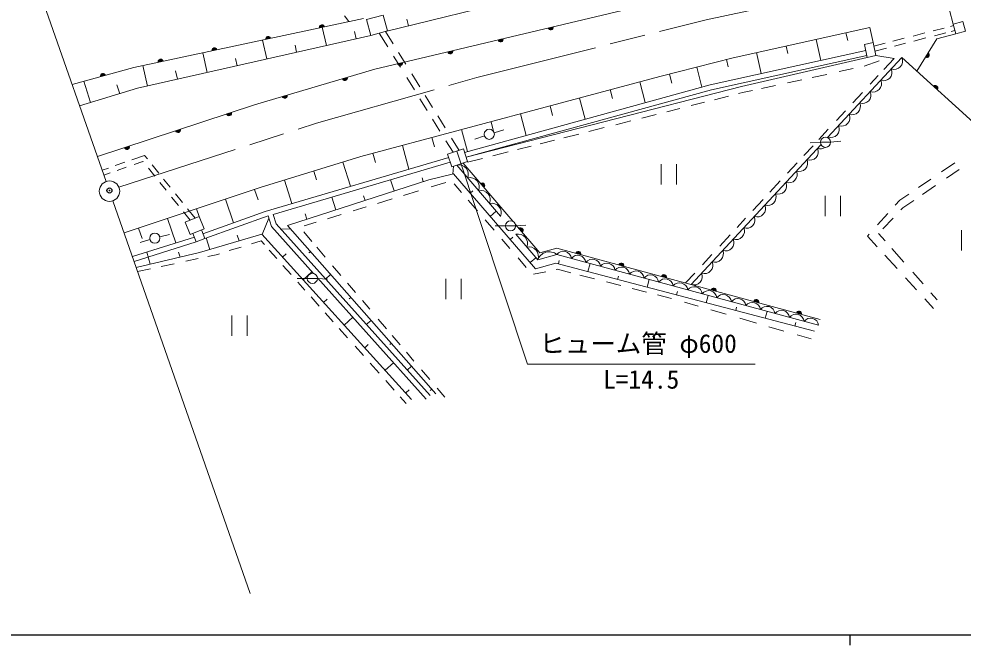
# Model space of a CAD drawing. Units: millimetres, scale not verified. Extents: x 40000 to 680000, y 20000 to 380000.
# Drawn here: x 86423 to 179118, y 204000 to 265456 of the extents above; entities that cross this region are included whole.
import ezdxf
from ezdxf.enums import TextEntityAlignment as Align

# ---------------------------------------------------------------- set-up
doc = ezdxf.new("R2010")
doc.units = ezdxf.units.MM
doc.header["$LTSCALE"] = 1000
doc.header["$PDMODE"] = 32
doc.header["$PDSIZE"] = 500
doc.linetypes.add('CHAIN', pattern=[18.5, 12, -1.5, 3.5, -1.5])
for name, color, linetype, lineweight in [('M-BGD', 7, 'Continuous', 13), ('M-BMK', 2, 'CHAIN', 13), ('M-BMK-SRVR', 3, 'Continuous', 13), ('M-STR-STR3', 7, 'Continuous', 13), ('M-TTL-BAND', 7, 'Continuous', 25)]:
    doc.layers.add(name, color=color, linetype=linetype, lineweight=lineweight)
doc.layers.add('M-OTRS', color=6, linetype='Continuous')
doc.styles.add('ＭＳ ゴシック', font='')
doc.styles.get('ＭＳ ゴシック').set_extended_font_data('MS Gothic')

msp = doc.modelspace()

# ---------------------------------------------------------------- linework, layer by layer
at = {"layer": 'M-BGD'}
for p, q in [((122400, 264231), (168917, 275597)), ((170685, 272238), (121378, 260526)), ((178137, 264952), (177770, 266318)), ((97711, 260688), (120266, 265496)), ((118387, 265754), (118806, 265185)), ((120542, 265380), (122178, 265829)), ((120966, 263838), (120542, 265380)), ((122178, 265829), (122601, 264287)), ((124501, 265416), (124656, 264782)), ((178137, 264952), (179094, 265209)), ((179094, 265209), (179353, 264243)), ((116211, 264631), (116615, 262850)), ((119381, 264215), (119540, 263514)), ((122601, 264287), (120966, 263838)), ((122400, 264231), (123166, 262995)), ((156535, 261643), (169967, 264605)), ((170279, 263126), (169967, 264605)), ((176189, 264285), (177253, 264560)), ((177866, 264718), (178178, 264798)), ((177957, 264225), (178308, 264315)), ((178396, 263986), (178137, 264952)), ((179353, 264243), (178396, 263986)), ((120966, 263838), (98071, 258642)), ((110342, 263380), (110764, 261522)), ((121797, 264066), (122633, 262716)), ((165145, 261378), (164690, 263441)), ((167785, 263336), (167620, 264087)), ((172219, 263261), (173329, 263548)), ((174206, 263774), (175362, 264072)), ((174273, 263275), (175464, 263582)), ((174563, 260334), (176539, 263488)), ((176294, 263796), (177438, 264091)), ((178396, 263986), (176539, 263488)), ((113530, 262887), (113689, 262186)), ((154299, 258995), (169554, 262346)), ((161926, 262044), (161760, 262795)), ((169427, 262946), (170279, 263126)), ((169696, 261674), (169427, 262946)), ((170279, 263126), (170548, 261854)), ((170353, 262780), (171467, 263067)), ((170456, 262290), (171597, 262585)), ((172397, 262791), (173457, 263064)), ((104473, 262129), (104912, 260194)), ((107679, 261559), (107838, 260858)), ((123198, 261803), (123879, 260704)), ((123685, 262158), (124401, 261001)), ((149356, 259786), (156535, 261643)), ((154419, 258509), (169657, 261857)), ((156068, 260742), (155879, 261473)), ((157368, 258825), (169696, 261674)), ((159285, 260090), (158831, 262149)), ((173104, 261656), (165807, 253803)), ((170548, 261854), (169696, 261674)), ((170548, 261854), (172346, 261575)), ((172346, 261575), (171336, 260487)), ((173104, 261656), (181857, 253724)), ((91655, 259028), (97711, 260688)), ((98605, 260878), (99061, 258867)), ((121378, 260526), (109568, 257032)), ((153480, 258769), (152975, 260722)), ((166956, 260277), (168325, 260574)), ((169411, 260809), (170889, 261347)), ((101796, 260372), (101987, 259530)), ((119978, 251947), (149356, 259786)), ((124495, 259710), (125246, 258498)), ((124983, 260061), (125773, 258786)), ((150523, 259132), (150291, 260028)), ((164297, 259701), (165728, 260011)), ((170792, 259902), (169995, 259045)), ((98071, 258642), (92388, 256932)), ((92813, 259346), (93444, 257250)), ((96051, 258998), (96317, 258114)), ((130176, 252353), (154299, 258995)), ((130330, 251877), (157368, 258825)), ((147914, 257237), (147386, 259277)), ((159311, 258621), (160697, 258921)), ((161863, 259174), (163269, 259479)), ((126300, 257935), (127019, 256774)), ((130330, 251877), (154419, 258509)), ((144714, 257629), (144482, 258526)), ((154705, 257518), (156072, 257863)), ((157080, 258118), (157631, 258257)), ((157631, 258257), (158440, 258432)), ((169238, 258230), (168293, 257213)), ((109568, 257032), (94133, 251938)), ((125799, 257605), (126499, 256474)), ((138814, 255988), (138569, 256908)), ((142019, 255614), (141467, 257681)), ((152432, 256944), (153739, 257274)), ((127541, 255932), (128271, 254752)), ((136234, 254021), (135670, 256134)), ((147572, 255716), (148969, 256069)), ((150026, 256336), (151307, 256660)), ((167560, 256424), (166676, 255473)), ((127037, 255605), (127762, 254435)), ((133031, 254389), (132771, 255361)), ((145022, 255072), (146488, 255443)), ((130449, 252429), (129873, 254587)), ((133085, 254283), (134035, 254573)), ((139911, 253781), (141383, 254153)), ((142391, 254408), (143876, 254783)), ((165882, 254618), (164959, 253626)), ((127220, 252894), (126974, 253814)), ((128339, 253504), (129046, 252363)), ((128886, 253760), (129634, 252552)), ((132135, 253973), (131185, 253663)), ((137583, 253193), (139001, 253552)), ((165164, 253112), (152412, 239390)), ((165105, 253323), (164105, 253283)), ((165106, 253345), (166106, 253345)), ((166105, 253373), (167105, 253443)), ((121423, 251347), (121177, 252267)), ((124697, 250711), (124076, 253040)), ((128510, 252190), (130067, 252692)), ((128910, 250953), (128510, 252190)), ((130067, 252692), (130466, 251455)), ((132946, 252022), (134470, 252407)), ((135373, 252635), (136701, 252971)), ((164390, 253013), (163491, 252046)), ((95883, 251054), (96826, 251382)), ((97499, 251617), (98761, 252057)), ((97742, 251172), (98593, 251469)), ((98593, 251469), (98632, 251421)), ((98761, 252057), (99042, 251709)), ((110117, 248894), (119978, 251947)), ((110602, 246566), (128616, 251864)), ((111371, 246271), (128769, 251388)), ((118972, 249028), (118235, 251407)), ((130466, 251455), (128910, 250953)), ((130024, 251312), (134915, 245595)), ((130454, 251393), (131925, 251764)), ((162828, 251333), (161893, 250327)), ((177005, 250441), (178303, 251320)), ((94599, 250606), (95211, 250819)), ((94764, 250134), (95396, 250354)), ((96058, 250585), (96956, 250898)), ((99135, 250797), (99765, 250015)), ((99514, 251123), (100177, 250300)), ((115636, 249658), (115369, 250520)), ((129093, 251012), (129029, 250229)), ((129405, 251113), (133711, 246079)), ((133711, 246079), (129405, 251113)), ((149468, 249187), (149468, 251187)), ((150968, 251187), (150968, 249187)), ((177480, 249832), (178723, 250682)), ((100267, 249392), (100871, 248642)), ((100633, 249735), (101285, 248926)), ((113215, 247334), (112504, 249633)), ((112777, 245172), (126682, 249675)), ((122905, 249663), (123260, 248567)), ((126000, 249845), (126114, 249492)), ((126682, 249675), (129097, 250245)), ((126897, 248959), (128350, 249404)), ((129097, 250245), (137136, 240943)), ((161172, 249551), (160149, 248450)), ((174749, 248915), (175943, 249723)), ((96747, 244462), (110117, 248894)), ((109901, 247688), (109562, 248710)), ((124187, 248128), (125655, 248578)), ((129150, 249254), (129865, 248427)), ((131000, 248569), (130740, 248344)), ((175138, 248231), (176420, 249107)), ((101417, 247965), (102078, 247145)), ((101789, 248300), (102481, 247442)), ((107484, 245445), (106715, 247766)), ((117147, 247970), (117552, 246718)), ((120262, 248088), (120406, 247643)), ((121624, 247343), (123062, 247783)), ((130515, 247674), (131429, 246617)), ((159492, 247743), (158475, 246648)), ((165571, 246083), (165571, 248083)), ((167071, 248083), (167071, 246083)), ((172464, 247182), (172892, 247658)), ((172892, 247658), (173790, 248266)), ((173203, 246908), (174277, 247643)), ((102976, 246828), (103729, 245894)), ((104122, 246052), (103867, 246822)), ((119242, 246612), (120524, 247005)), ((133284, 246578), (132702, 246074)), ((173015, 246711), (173203, 246908)), ((101820, 243462), (101019, 245878)), ((102583, 246518), (103243, 245699)), ((102741, 245498), (104136, 246058)), ((104136, 246058), (104620, 244851)), ((104491, 244369), (110602, 246566)), ((104677, 243904), (110889, 246137)), ((110961, 245904), (110292, 244297)), ((110889, 246137), (111221, 245074)), ((111371, 246271), (111666, 245327)), ((114531, 246312), (114698, 245794)), ((116711, 245837), (118048, 246246)), ((132190, 245737), (133080, 244707)), ((157765, 245884), (156923, 244978)), ((170719, 245237), (171722, 246354)), ((171238, 244847), (172256, 245914)), ((98510, 243912), (98172, 244934)), ((103226, 244291), (102741, 245498)), ((104620, 244851), (103226, 244291)), ((104342, 244740), (104677, 243904)), ((111221, 245074), (115349, 240475)), ((111666, 245327), (126790, 228480)), ((112109, 244833), (113052, 244860)), ((112777, 245172), (127360, 228646)), ((114414, 245132), (115612, 245500)), ((134195, 245143), (133195, 245153)), ((134196, 245146), (135196, 245146)), ((135173, 245293), (137566, 242496)), ((135195, 245163), (136195, 245213)), ((178957, 242737), (178957, 244737)), ((103652, 244033), (97561, 242132)), ((99285, 243803), (98325, 243513)), ((100255, 244053), (101225, 244283)), ((103839, 243568), (103504, 244403)), ((104677, 243904), (103839, 243568)), ((104163, 242532), (110275, 244316)), ((104821, 243956), (105153, 242821)), ((107865, 244234), (108032, 243662)), ((110275, 244316), (124982, 228105)), ((114388, 244548), (115178, 243623)), ((133820, 243851), (134621, 242924)), ((134924, 244030), (134663, 243805)), ((137358, 241816), (135216, 244320)), ((135216, 244320), (137358, 241816)), ((156257, 244262), (155229, 243156)), ((169721, 244125), (169908, 244333)), ((169721, 244125), (170686, 243075)), ((170821, 244408), (171458, 243685)), ((103839, 243568), (97726, 241660)), ((107075, 242711), (108234, 243066)), ((109248, 243377), (110193, 243667)), ((110193, 243667), (110519, 243303)), ((115663, 243056), (116507, 242068)), ((137566, 242496), (139229, 242954)), ((139229, 242954), (165089, 235963)), ((172119, 242934), (173313, 241578)), ((97941, 241045), (104163, 242532)), ((98974, 242573), (99324, 241375)), ((102106, 242552), (102246, 242073)), ((104977, 242142), (105786, 242315)), ((105786, 242315), (106107, 242414)), ((111007, 242757), (111736, 241942)), ((112648, 242384), (112308, 242075)), ((114893, 242483), (115037, 242610)), ((135424, 241995), (136238, 241053)), ((137185, 242019), (136625, 241535)), ((137358, 241816), (139231, 242332)), ((139231, 242332), (137358, 241816)), ((139231, 242332), (164932, 235384)), ((164932, 235384), (139231, 242332)), ((154460, 242328), (153525, 241323)), ((171439, 242255), (172636, 240952)), ((100386, 241158), (101658, 241431)), ((102799, 241675), (104008, 241934)), ((112347, 241258), (113140, 240371)), ((117225, 241227), (118028, 240288)), ((137136, 240943), (139137, 241481)), ((139137, 241481), (164535, 234806)), ((139477, 241746), (139389, 241414)), ((142500, 241448), (142291, 240652)), ((98075, 240663), (99337, 240933)), ((115197, 240645), (114324, 239853)), ((116521, 239919), (117022, 240361)), ((136945, 240392), (138153, 240644)), ((139157, 240854), (139299, 240884)), ((139299, 240884), (140620, 240546)), ((141503, 240320), (142925, 239956)), ((145280, 240221), (145192, 239889)), ((152769, 240509), (151866, 239538)), ((174166, 240610), (175195, 239441)), ((114735, 239993), (113735, 239983)), ((113799, 239634), (114505, 238844)), ((114733, 239989), (115733, 239989)), ((115729, 240052), (126418, 228146)), ((115735, 239973), (116735, 239923)), ((118687, 239516), (119454, 238618)), ((128331, 237958), (128331, 239958)), ((129831, 239958), (129831, 237958)), ((144113, 239651), (145525, 239290)), ((148292, 239882), (148094, 239127)), ((173468, 240048), (174551, 238868)), ((146634, 239006), (148023, 238651)), ((149108, 238373), (150478, 238022)), ((151082, 238696), (150995, 238364)), ((154084, 238316), (153897, 237601)), ((175964, 238568), (176556, 237896)), ((115103, 238176), (115908, 237275)), ((116680, 237940), (116340, 237631)), ((118863, 237985), (119007, 238112)), ((120140, 237815), (120869, 236961)), ((151755, 237658), (153119, 237262)), ((175366, 237981), (176221, 237050)), ((116500, 236613), (117280, 235740)), ((154339, 236908), (155844, 236472)), ((156885, 237171), (156798, 236839)), ((159877, 236751), (159700, 236076)), ((107320, 234346), (107320, 236346)), ((108820, 236346), (108820, 234346)), ((119205, 236180), (118355, 235409)), ((120529, 235454), (120992, 235862)), ((121710, 235977), (122504, 235048)), ((157206, 236077), (158827, 235607)), ((162688, 235646), (162601, 235314)), ((117867, 235083), (118693, 234159)), ((160058, 235250), (161529, 234823)), ((122833, 233486), (122977, 233613)), ((123064, 234393), (123844, 233479)), ((162815, 234450), (164209, 234046)), ((119421, 233345), (120250, 232418)), ((120711, 233496), (120371, 233188)), ((124465, 232753), (125209, 231881)), ((120921, 231667), (121798, 230686)), ((123213, 231715), (122387, 230966)), ((124538, 230989), (124962, 231363)), ((125963, 231000), (126766, 230059)), ((122446, 229961), (123278, 229030)), ((124743, 229052), (124403, 228744)), ((126803, 228987), (126947, 229114)), ((127481, 229222), (128229, 228347)), ((123869, 228369), (124443, 227727))]:
    msp.add_line(p, q, dxfattribs=at)
for centre in [(132602, 254132), (165606, 253345), (134696, 245146), (99762, 243943), (115233, 239989)]:
    msp.add_circle(centre, 500, dxfattribs=at)
for centre, radius, start, end in [((116169, 264623), 250, 12.03371, 192.03371), ((116169, 264623), 200, 12.03371, 192.03371), ((116169, 264623), 150, 12.03371, 192.03371), ((116169, 264623), 100, 12.03371, 192.03371), ((116169, 264623), 50, 12.03371, 192.03371), ((138635, 264625), 250, 193.36157, 13.36157), ((138635, 264625), 200, 193.36157, 13.36157), ((138635, 264625), 150, 193.36157, 13.36157), ((138635, 264625), 100, 193.36157, 13.36157), ((138635, 264625), 50, 193.36157, 13.36157), ((110895, 263498), 250, 12.03371, 192.03371), ((110895, 263498), 200, 12.03371, 192.03371), ((110895, 263498), 150, 12.03371, 192.03371), ((110895, 263498), 100, 12.03371, 192.03371), ((110895, 263498), 50, 12.03371, 192.03371), ((133705, 263454), 250, 193.36157, 13.36157), ((133705, 263454), 200, 193.36157, 13.36157), ((133705, 263454), 150, 193.36157, 13.36157), ((133705, 263454), 100, 193.36157, 13.36157), ((133705, 263454), 50, 193.36157, 13.36157), ((105622, 262374), 250, 12.03371, 192.03371), ((105622, 262374), 200, 12.03371, 192.03371), ((105622, 262374), 150, 12.03371, 192.03371), ((105622, 262374), 100, 12.03371, 192.03371), ((105622, 262374), 50, 12.03371, 192.03371), ((128774, 262283), 250, 193.36157, 13.36157), ((128774, 262283), 200, 193.36157, 13.36157), ((100348, 261250), 250, 12.03371, 192.03371), ((100348, 261250), 200, 12.03371, 192.03371), ((128774, 262283), 150, 193.36157, 13.36157), ((128774, 262283), 100, 193.36157, 13.36157), ((128774, 262283), 50, 193.36157, 13.36157), ((172347, 261322), 828, 250.40915, 23.78454), ((175551, 261911), 250, 237.93261, 57.93261), ((175551, 261911), 200, 237.93261, 57.93261), ((175551, 261911), 150, 237.93261, 57.93261), ((175551, 261911), 100, 237.93261, 57.93261), ((175551, 261911), 50, 237.93261, 57.93261), ((100348, 261250), 150, 12.03371, 192.03371), ((100348, 261250), 100, 12.03371, 192.03371), ((100348, 261250), 50, 12.03371, 192.03371), ((123843, 261112), 250, 193.36157, 13.36157), ((123843, 261112), 200, 193.36157, 13.36157), ((123843, 261112), 150, 193.36157, 13.36157), ((123843, 261112), 100, 193.36157, 13.36157), ((123843, 261112), 50, 193.36157, 13.36157), ((171313, 260209), 828, 250.40915, 23.78454), ((94683, 259858), 250, 15.32151, 195.32151), ((94683, 259858), 200, 15.32151, 195.32151), ((94683, 259858), 150, 15.32151, 195.32151), ((94683, 259858), 100, 15.32151, 195.32151), ((94683, 259858), 50, 15.32151, 195.32151), ((118425, 259653), 250, 196.47997, 16.47997), ((118425, 259653), 200, 196.47997, 16.47997), ((118425, 259653), 150, 196.47997, 16.47997), ((118425, 259653), 100, 196.47997, 16.47997), ((118425, 259653), 50, 196.47997, 16.47997), ((170278, 259095), 828, 250.40915, 23.78454), ((176386, 258681), 250, 317.81546, 137.81546), ((176386, 258681), 200, 317.81546, 137.81546), ((176386, 258681), 150, 317.81546, 137.81546), ((176386, 258681), 100, 317.81546, 137.81546), ((176386, 258681), 50, 317.81546, 137.81546), ((112520, 257906), 250, 196.47997, 16.47997), ((112520, 257906), 200, 196.47997, 16.47997), ((112520, 257906), 150, 196.47997, 16.47997), ((112520, 257906), 100, 196.47997, 16.47997), ((112520, 257906), 50, 196.47997, 16.47997), ((169243, 257982), 828, 250.40915, 23.78454), ((168209, 256869), 828, 250.40915, 23.78454), ((107058, 256204), 250, 198.26627, 18.26627), ((107058, 256204), 200, 198.26627, 18.26627), ((107058, 256204), 150, 198.26627, 18.26627), ((107058, 256204), 100, 198.26627, 18.26627), ((107058, 256204), 50, 198.26627, 18.26627), ((167174, 255756), 828, 250.40915, 23.78454), ((166139, 254642), 828, 250.40915, 23.78454), ((102039, 254547), 250, 198.26627, 18.26627), ((102039, 254547), 200, 198.26627, 18.26627), ((102039, 254547), 150, 198.26627, 18.26627), ((102039, 254547), 100, 198.26627, 18.26627), ((102039, 254547), 50, 198.26627, 18.26627), ((97020, 252891), 250, 198.26627, 18.26627), ((97020, 252891), 200, 198.26627, 18.26627), ((97020, 252891), 150, 198.26627, 18.26627), ((97020, 252891), 100, 198.26627, 18.26627), ((97020, 252891), 50, 198.26627, 18.26627), ((164070, 252416), 828, 250.40915, 23.78454), ((165105, 253529), 828, 250.40915, 304.41486), ((163035, 251302), 828, 250.40915, 23.78454), ((129613, 250200), 936, 338.28956, 102.80159), ((162001, 250189), 828, 250.40915, 23.78454), ((130689, 248942), 936, 338.28956, 102.80159), ((131910, 249108), 250, 310.54557, 130.54557), ((160966, 249076), 828, 250.40915, 23.78454), ((131766, 247684), 936, 338.28956, 102.80159), ((131910, 249108), 200, 310.54557, 130.54557), ((131910, 249108), 150, 310.54557, 130.54557), ((131910, 249108), 100, 310.54557, 130.54557), ((131910, 249108), 50, 310.54557, 130.54557), ((159932, 247963), 828, 250.40915, 23.78454), ((132842, 246425), 936, 338.28956, 102.80159), ((158897, 246849), 828, 250.40915, 23.78454), ((157862, 245736), 828, 250.40915, 23.78454), ((135681, 244700), 250, 310.54557, 130.54557), ((135681, 244700), 200, 310.54557, 130.54557), ((135681, 244700), 150, 310.54557, 130.54557), ((135681, 244700), 100, 310.54557, 130.54557), ((135681, 244700), 50, 310.54557, 130.54557), ((156828, 244623), 828, 250.40915, 23.78454), ((135426, 243415), 928, 338.03043, 103.06072), ((155793, 243509), 828, 250.40915, 23.78454), ((136497, 242163), 928, 338.03043, 103.06072), ((138479, 241406), 1193, 50.91273, 159.87837), ((139867, 241852), 797, 6.7487, 142.99719), ((141295, 241466), 797, 6.7487, 142.99719), ((141336, 242384), 250, 344.87294, 164.87294), ((141336, 242384), 200, 344.87294, 164.87294), ((141336, 242384), 150, 344.87294, 164.87294), ((141336, 242384), 100, 344.87294, 164.87294), ((141336, 242384), 50, 344.87294, 164.87294), ((154758, 242396), 828, 250.40915, 23.78454), ((142723, 241080), 797, 6.7487, 142.99719), ((144151, 240694), 797, 6.7487, 142.99719), ((145579, 240308), 797, 6.7487, 142.99719), ((145548, 241246), 250, 344.87294, 164.87294), ((145548, 241246), 200, 344.87294, 164.87294), ((145548, 241246), 150, 344.87294, 164.87294), ((145548, 241246), 100, 344.87294, 164.87294), ((145548, 241246), 50, 344.87294, 164.87294), ((153724, 241283), 828, 250.40915, 23.78454), ((147007, 239922), 797, 6.7487, 142.99719), ((148434, 239536), 797, 6.7487, 142.99719), ((149760, 240107), 250, 344.87294, 164.87294), ((149760, 240107), 200, 344.87294, 164.87294), ((149760, 240107), 150, 344.87294, 164.87294), ((149760, 240107), 100, 344.87294, 164.87294), ((149760, 240107), 50, 344.87294, 164.87294), ((152689, 240170), 828, 250.40915, 23.78454), ((149862, 239150), 797, 6.7487, 142.99719), ((151290, 238764), 797, 6.7487, 142.99719), ((152718, 238378), 797, 6.7487, 142.99719), ((154146, 237992), 797, 6.7487, 142.99719), ((154628, 238791), 250, 344.87294, 164.87294), ((154628, 238791), 200, 344.87294, 164.87294), ((154628, 238791), 150, 344.87294, 164.87294), ((154628, 238791), 100, 344.87294, 164.87294), ((154628, 238791), 50, 344.87294, 164.87294), ((155574, 237606), 797, 6.7487, 142.99719), ((157001, 237220), 797, 6.7487, 142.99719), ((158429, 236834), 797, 6.7487, 142.99719), ((158812, 237660), 250, 344.87294, 164.87294), ((158812, 237660), 200, 344.87294, 164.87294), ((158812, 237660), 150, 344.87294, 164.87294), ((158812, 237660), 100, 344.87294, 164.87294), ((158812, 237660), 50, 344.87294, 164.87294), ((159857, 236448), 797, 6.7487, 142.99719), ((161285, 236062), 797, 6.7487, 142.99719), ((162713, 235676), 797, 6.7487, 142.99719), ((162997, 236529), 250, 344.87294, 164.87294), ((162997, 236529), 200, 344.87294, 164.87294), ((162997, 236529), 150, 344.87294, 164.87294), ((162997, 236529), 100, 344.87294, 164.87294), ((162997, 236529), 50, 344.87294, 164.87294), ((164141, 235290), 797, 6.7487, 142.99719)]:
    msp.add_arc(centre, radius, start, end, dxfattribs=at)
at = {"layer": 'M-BMK'}
for p, q in [((153896, 265366), (191083, 273333)), ((131386, 259701), (153896, 265366)), ((115643, 255214), (131386, 259701)), ((96245, 248925), (115643, 255214))]:
    msp.add_line(p, q, dxfattribs=at)
at = {"layer": 'M-BMK-SRVR'}
for p, q in [((76778, 301585), (94988, 249493)), ((95648, 247605), (109120, 209065))]:
    msp.add_line(p, q, dxfattribs=at)
msp.add_circle((95318, 248549), 1000, dxfattribs=at)
at = {"layer": 'M-OTRS'}
msp.add_point((95313, 248615), dxfattribs=at)
at = {"layer": 'M-STR-STR3'}
for p, q in [((129402, 252478), (136352, 231557)), ((136352, 231557), (158689, 231557))]:
    msp.add_line(p, q, dxfattribs=at)
at = {"layer": 'M-TTL-BAND'}
for p, q in [((40000, 205000), (579000, 205000)), ((168000, 205000), (168000, 204000))]:
    msp.add_line(p, q, dxfattribs=at)

# ---------------------------------------------------------------- texts
at = {"layer": 'M-STR-STR3', "style": 'ＭＳ ゴシック'}
for s, p in [('ヒューム管 φ600', (137521, 232131)), ('L=14.5', (143771, 228618))]:
    msp.add_text(s, height=1833, dxfattribs=at).set_placement(p, align=Align.BOTTOM_LEFT)

doc.saveas('drawing.dxf')
